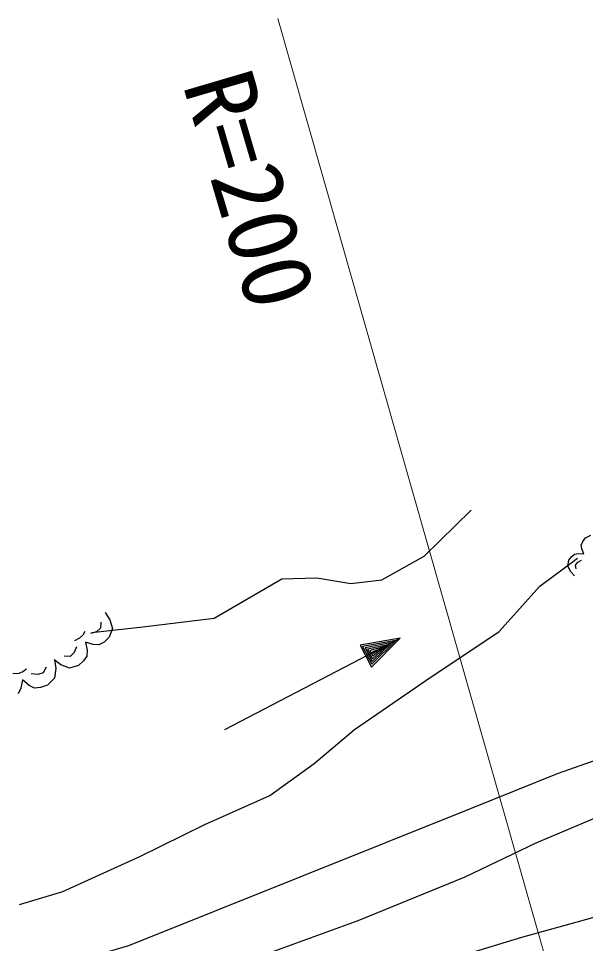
# Model space of a CAD drawing. Units: millimetres, scale not verified. Extents: x 40000 to 680000, y 20000 to 380000.
# Drawn here: x 358572 to 373289, y 295320 to 319318 of the extents above; entities that cross this region are included whole.
import ezdxf
from ezdxf.enums import TextEntityAlignment as Align

# ---------------------------------------------------------------- set-up
doc = ezdxf.new("R2010")
doc.units = ezdxf.units.MM
doc.header["$LTSCALE"] = 1000
doc.layers.add('S-BGD', color=7, linetype='Continuous', lineweight=25)
doc.layers.add('S-STR-HTXT', color=7, linetype='Continuous', lineweight=13)
doc.styles.add('ＭＳ ゴシック', font='')
doc.styles.get('ＭＳ ゴシック').set_extended_font_data('MS Gothic')

msp = doc.modelspace()

# ---------------------------------------------------------------- linework, layer by layer
at = {"layer": 'S-BGD'}
for p, q in [((369099, 305368), (370320, 306564)), ((373178, 305655), (373216, 305747)), ((373216, 305747), (373287, 305843)), ((373287, 305843), (373430, 305916)), ((373193, 305555), (373178, 305655)), ((373247, 305426), (373193, 305555)), ((368000, 304758), (369099, 305368)), ((372102, 304587), (373079, 305319)), ((372831, 305106), (372859, 305264)), ((372859, 305264), (372930, 305361)), ((372930, 305361), (373007, 305424)), ((373007, 305424), (373107, 305439)), ((373090, 305213), (373185, 305262)), ((373107, 305439), (373247, 305426)), ((372904, 304963), (372831, 305106)), ((373033, 305136), (373090, 305213)), ((373048, 305036), (373033, 305136)), ((363653, 303757), (365411, 304782)), ((365411, 304782), (366315, 304807)), ((366315, 304807), (367194, 304660)), ((373006, 304858), (372904, 304963)), ((367194, 304660), (368000, 304758)), ((371052, 303415), (372102, 304587)), ((360821, 303903), (360941, 303721)), ((360709, 303653), (360703, 303501)), ((360941, 303721), (361008, 303489)), ((361797, 303537), (363653, 303757)), ((360292, 303415), (360238, 303315)), ((360598, 303403), (360443, 303358)), ((360479, 303391), (361797, 303537)), ((360703, 303501), (360598, 303403)), ((361008, 303489), (360923, 303263)), ((369148, 302140), (371052, 303415)), ((360158, 303242), (360028, 303170)), ((360238, 303315), (360158, 303242)), ((360509, 303075), (360307, 303134)), ((360307, 303134), (360350, 302929)), ((360791, 303141), (360661, 303069)), ((360923, 303263), (360791, 303141)), ((363930, 300874), (368476, 303237)), ((368476, 303237), (367441, 303059)), ((368369, 303181), (367504, 303025)), ((368263, 303126), (367567, 302990)), ((367736, 302492), (368476, 303237)), ((367744, 302564), (368369, 303181)), ((367752, 302635), (368263, 303126)), ((360017, 302865), (359911, 302767)), ((360073, 303016), (360017, 302865)), ((360350, 302929), (360344, 302776)), ((360661, 303069), (360509, 303075)), ((367441, 303059), (367736, 302492)), ((367504, 303025), (367744, 302564)), ((367567, 302990), (367752, 302635)), ((368156, 303071), (367630, 302955)), ((367630, 302955), (367760, 302707)), ((368050, 303015), (367694, 302920)), ((367694, 302920), (367767, 302779)), ((367908, 302942), (367757, 302886)), ((367757, 302886), (367775, 302850)), ((367760, 302707), (368156, 303071)), ((367767, 302779), (368050, 303015)), ((367775, 302850), (367908, 302942)), ((359673, 302547), (359500, 302681)), ((359502, 302683), (359540, 302455)), ((359911, 302767), (359758, 302773)), ((360263, 302652), (360131, 302530)), ((360344, 302776), (360263, 302652)), ((358783, 302437), (358688, 302364)), ((359287, 302489), (359216, 302344)), ((359540, 302455), (359506, 302203)), ((359899, 302462), (359673, 302547)), ((360131, 302530), (359899, 302462)), ((358580, 302327), (358424, 302314)), ((358688, 302364), (358580, 302327)), ((358677, 302160), (358631, 301943)), ((358847, 302017), (358677, 302160)), ((359073, 302295), (358904, 302318)), ((359216, 302344), (359073, 302295)), ((359506, 302203), (359327, 302021)), ((358631, 301943), (358560, 301799)), ((358991, 301946), (358847, 302017)), ((359147, 301959), (358991, 301946)), ((359327, 302021), (359147, 301959)), ((367292, 300871), (369148, 302140)), ((366242, 299992), (367292, 300871)), ((365094, 299162), (366242, 299992)), ((363409, 298405), (365094, 299162)), ((361724, 297575), (363409, 298405)), ((359722, 296672), (361724, 297575)), ((358598, 296330), (359722, 296672))]:
    msp.add_line(p, q, dxfattribs=at)
for points in [[(295765, 285049), (299788, 285424), (309290, 286096), (318927, 286420), (322741, 286582), (326768, 286862), (331224, 287262), (335803, 287778), (339400, 288124), (343186, 288595), (346245, 289154), (349297, 289814), (358687, 291810), (367916, 294352), (371638, 295485), (375569, 296573), (384809, 298952), (388378, 299710), (392006, 300370), (393247, 300515), (394647, 300557), (395458, 300408)], [(311078, 292301), (312647, 292087), (314443, 291962), (316664, 291960), (319060, 292067), (321392, 292203), (323686, 292223), (327910, 291835), (332173, 291553), (341713, 292348), (345559, 292695), (349385, 293141), (353813, 293723), (358215, 294422), (359792, 294782), (361437, 295269), (370334, 298828), (372559, 299726), (374701, 300479)], [(287616, 286660), (297334, 287424), (306992, 288129), (316593, 288330), (326311, 288466), (335863, 289248), (338752, 289605), (341912, 290103), (346346, 290753), (350896, 291530), (360147, 293548), (362443, 294203), (364911, 295020), (367389, 295919), (370167, 297047), (372007, 297928), (374141, 298828)]]:
    msp.add_lwpolyline(points, dxfattribs=at)
at = {"layer": 'S-STR-HTXT'}
msp.add_line((373213, 291578), (365300, 319318), dxfattribs=at)

# ---------------------------------------------------------------- texts
at = {"layer": 'S-STR-HTXT', "style": 'ＭＳ ゴシック'}
msp.add_text('R=200', height=1833, rotation=286.406, dxfattribs=at).set_placement((362299, 317460), align=Align.BOTTOM_LEFT)

doc.saveas('drawing.dxf')
